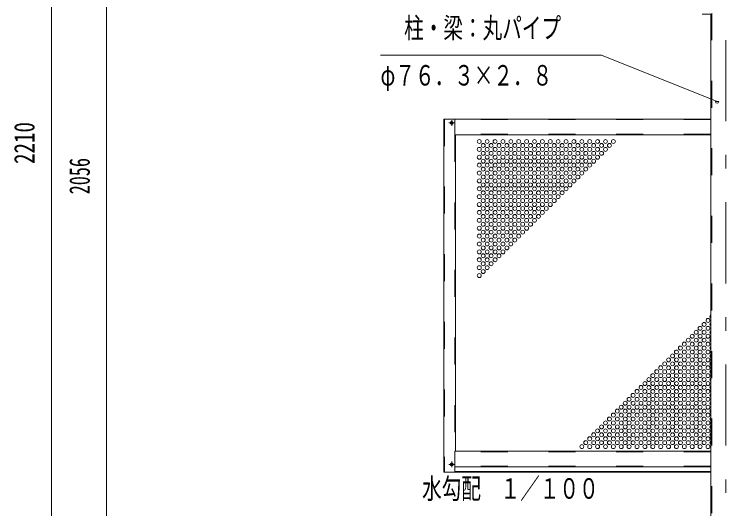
# Model space of a CAD drawing. Units: millimetres, scale not verified. Extents: x -37128 to 37128, y -29862 to 29862.
# Drawn here: x 17138 to 23453, y 16476 to 20867 of the extents above; entities that cross this region are included whole.
import ezdxf
from ezdxf.enums import TextEntityAlignment as Align

# ---------------------------------------------------------------- set-up
doc = ezdxf.new("R2010")
doc.units = ezdxf.units.MM
doc.header["$LTSCALE"] = 60
doc.linetypes.add('USER2', pattern=[10, 4, -6])
doc.linetypes.add('USER3', pattern=[24, 12, -5, 2, -5])
for name, color, linetype, lineweight in [('0-6_2-0BOLD', 7, 'Continuous', 18), ('0-7_2-1HIDDEN', 3, 'USER2', 18), ('0-8_2-2CENTER', 3, 'USER3', 18), ('0-9_2-4THIN', 4, 'Continuous', 18), ('0-A_2-5DIM', 3, 'Continuous', 18)]:
    doc.layers.add(name, color=color, linetype=linetype, lineweight=lineweight)
doc.styles.add('ＭＳ ゴシック', font='')
doc.styles.get('ＭＳ ゴシック').set_extended_font_data('MS Gothic')

msp = doc.modelspace()

# ---------------------------------------------------------------- linework, layer by layer
at = {"layer": '0-6_2-0BOLD'}
for p, q in [((23242.95, 20866.69), (23319.43, 20866.69)), ((23319.43, 20866.69), (23319.43, 14280.22)), ((20950.45, 19936.22), (20950.45, 16800.22)), ((23319.43, 19936.22), (20950.45, 19936.22)), ((21018.12, 19901.95), (21016.05, 19904.09)), ((21018.12, 19900.49), (21016.05, 19898.35)), ((21019.72, 19903.55), (21017.58, 19905.62)), ((21019.72, 19898.89), (21017.58, 19896.82)), ((21021.18, 19903.55), (21023.32, 19905.62)), ((21021.18, 19898.89), (21023.32, 19896.82)), ((21022.78, 19901.95), (21024.85, 19904.09)), ((21022.78, 19900.49), (21024.85, 19898.35)), ((21049.85, 19796.22), (21049.85, 19936.22)), ((23319.43, 19796.22), (21049.85, 19796.22)), ((21055.45, 19796.22), (21055.45, 16987.12)), ((21018.12, 16870.95), (21016.05, 16873.09)), ((21018.12, 16869.49), (21016.05, 16867.35)), ((21019.72, 16872.55), (21017.58, 16874.62)), ((21019.72, 16867.89), (21017.58, 16865.82)), ((21021.18, 16872.55), (21023.32, 16874.62)), ((21021.18, 16867.89), (21023.32, 16865.82)), ((21022.78, 16870.95), (21024.85, 16873.09)), ((21022.78, 16869.49), (21024.85, 16867.35)), ((23319.43, 16800.22), (20950.45, 16800.22)), ((23319.43, 16847.12), (21049.85, 16847.12)), ((23319.43, 16805.82), (21049.85, 16805.82))]:
    msp.add_line(p, q, dxfattribs=at)
msp.add_lwpolyline([(23319.43, 16987.12), (21049.85, 16987.12), (21049.85, 16800.22)], dxfattribs=at)
for centre in [(21020.45, 19901.22), (21020.45, 16870.22)]:
    msp.add_circle(centre, 12.39, dxfattribs=at)
for centre, radius, start, end in [((21020.45, 19901.22), 5.25, 123.11206, 146.88794), ((21020.45, 19901.22), 5.25, 213.11206, 236.88794), ((21017.36, 19901.22), 1.05, 315.99959, 44.00041), ((21020.45, 19904.31), 1.05, 225.99959, 314.00041), ((21020.45, 19898.13), 1.05, 45.99959, 134.00041), ((21023.54, 19901.22), 1.05, 135.99959, 224.00041), ((21020.45, 19901.22), 5.25, 33.11206, 56.88794), ((21020.45, 19901.22), 5.25, 303.11206, 326.88794), ((21020.45, 16870.22), 5.25, 123.11206, 146.88794), ((21020.45, 16870.22), 5.25, 213.11206, 236.88794), ((21017.36, 16870.22), 1.05, 315.99959, 44.00041), ((21020.45, 16873.31), 1.05, 225.99959, 314.00041), ((21020.45, 16867.13), 1.05, 45.99959, 134.00041), ((21023.54, 16870.22), 1.05, 135.99959, 224.00041), ((21020.45, 16870.22), 5.25, 33.11206, 56.88794), ((21020.45, 16870.22), 5.25, 303.11206, 326.88794)]:
    msp.add_arc(centre, radius, start, end, dxfattribs=at)
at = {"layer": '0-7_2-1HIDDEN'}
for p, q in [((23329.23, 20876.49), (23329.23, 14280.22)), ((20956.05, 19936.22), (20956.05, 16800.22)), ((23319.43, 19930.62), (21049.85, 19930.62)), ((23319.43, 19801.82), (21049.85, 19801.82)), ((21049.85, 19796.22), (21049.85, 16987.12)), ((23319.43, 16981.52), (21049.85, 16981.52)), ((23319.43, 16852.72), (21049.85, 16852.72))]:
    msp.add_line(p, q, dxfattribs=at)
at = {"layer": '0-8_2-2CENTER'}
for p, q in [((23452.95, 14156.84), (23452.95, 23330.92)), ((20995.67, 19901.22), (21045.23, 19901.22)), ((21020.45, 19926), (21020.45, 19876.44)), ((20995.67, 16870.22), (21045.23, 16870.22)), ((21020.45, 16895), (21020.45, 16845.44))]:
    msp.add_line(p, q, dxfattribs=at)
at = {"layer": '0-9_2-4THIN'}
for centre in [(21265.43, 19736.72), (21300.43, 19701.72), (21335.43, 19736.72), (21370.43, 19701.72), (21405.43, 19736.72), (21440.43, 19701.72), (21475.43, 19736.72), (21510.43, 19701.72), (21545.43, 19736.72), (21580.43, 19701.72), (21615.43, 19736.72), (21650.43, 19701.72), (21685.43, 19736.72), (21720.43, 19701.72), (21755.43, 19736.72), (21790.43, 19701.72), (21825.43, 19736.72), (21860.43, 19701.72), (21895.43, 19736.72), (21930.43, 19701.72), (21965.43, 19736.72), (22000.43, 19701.72), (22035.43, 19736.72), (22070.43, 19701.72), (22105.43, 19736.72), (22140.43, 19701.72), (22175.43, 19736.72), (22210.43, 19701.72), (22245.43, 19736.72), (22280.43, 19701.72), (22315.43, 19736.72), (22350.43, 19701.72), (22385.43, 19736.72), (22420.43, 19701.72), (22455.43, 19736.72), (21265.43, 19666.72), (21300.43, 19631.72), (21335.43, 19666.72), (21370.43, 19631.72), (21405.43, 19666.72), (21440.43, 19631.72), (21475.43, 19666.72), (21510.43, 19631.72), (21545.43, 19666.72), (21580.43, 19631.72), (21615.43, 19666.72), (21650.43, 19631.72), (21685.43, 19666.72), (21720.43, 19631.72), (21755.43, 19666.72), (21790.43, 19631.72), (21825.43, 19666.72), (21860.43, 19631.72), (21895.43, 19666.72), (21930.43, 19631.72), (21965.43, 19666.72), (22000.43, 19631.72), (22035.43, 19666.72), (22070.43, 19631.72), (22105.43, 19666.72), (22140.43, 19631.72), (22175.43, 19666.72), (22210.43, 19631.72), (22245.43, 19666.72), (22280.43, 19631.72), (22315.43, 19666.72), (22350.43, 19631.72), (22385.43, 19666.72), (21265.43, 19596.72), (21300.43, 19561.72), (21335.43, 19596.72), (21370.43, 19561.72), (21405.43, 19596.72), (21440.43, 19561.72), (21475.43, 19596.72), (21510.43, 19561.72), (21545.43, 19596.72), (21580.43, 19561.72), (21615.43, 19596.72), (21650.43, 19561.72), (21685.43, 19596.72), (21720.43, 19561.72), (21755.43, 19596.72), (21790.43, 19561.72), (21825.43, 19596.72), (21860.43, 19561.72), (21895.43, 19596.72), (21930.43, 19561.72), (21965.43, 19596.72), (22000.43, 19561.72), (22035.43, 19596.72), (22070.43, 19561.72), (22105.43, 19596.72), (22140.43, 19561.72), (22175.43, 19596.72), (22210.43, 19561.72), (22245.43, 19596.72), (22280.43, 19561.72), (22315.43, 19596.72), (21265.43, 19526.72), (21335.43, 19526.72), (21405.43, 19526.72), (21475.43, 19526.72), (21545.43, 19526.72), (21615.43, 19526.72), (21685.43, 19526.72), (21755.43, 19526.72), (21825.43, 19526.72), (21895.43, 19526.72), (21965.43, 19526.72), (22035.43, 19526.72), (22105.43, 19526.72), (22175.43, 19526.72), (22245.43, 19526.72), (21265.43, 19456.72), (21300.43, 19491.72), (21335.43, 19456.72), (21370.43, 19491.72), (21405.43, 19456.72), (21440.43, 19491.72), (21475.43, 19456.72), (21510.43, 19491.72), (21545.43, 19456.72), (21580.43, 19491.72), (21615.43, 19456.72), (21650.43, 19491.72), (21685.43, 19456.72), (21720.43, 19491.72), (21755.43, 19456.72), (21790.43, 19491.72), (21825.43, 19456.72), (21860.43, 19491.72), (21895.43, 19456.72), (21930.43, 19491.72), (21965.43, 19456.72), (22000.43, 19491.72), (22035.43, 19456.72), (22070.43, 19491.72), (22105.43, 19456.72), (22140.43, 19491.72), (22175.43, 19456.72), (22210.43, 19491.72), (21265.43, 19386.72), (21300.43, 19421.72), (21335.43, 19386.72), (21370.43, 19421.72), (21405.43, 19386.72), (21440.43, 19421.72), (21475.43, 19386.72), (21510.43, 19421.72), (21545.43, 19386.72), (21580.43, 19421.72), (21615.43, 19386.72), (21650.43, 19421.72), (21685.43, 19386.72), (21720.43, 19421.72), (21755.43, 19386.72), (21790.43, 19421.72), (21825.43, 19386.72), (21860.43, 19421.72), (21895.43, 19386.72), (21930.43, 19421.72), (21965.43, 19386.72), (22000.43, 19421.72), (22035.43, 19386.72), (22070.43, 19421.72), (22105.43, 19386.72), (22140.43, 19421.72), (21265.43, 19316.72), (21300.43, 19351.72), (21335.43, 19316.72), (21370.43, 19351.72), (21405.43, 19316.72), (21440.43, 19351.72), (21475.43, 19316.72), (21510.43, 19351.72), (21545.43, 19316.72), (21580.43, 19351.72), (21615.43, 19316.72), (21650.43, 19351.72), (21685.43, 19316.72), (21720.43, 19351.72), (21755.43, 19316.72), (21790.43, 19351.72), (21825.43, 19316.72), (21860.43, 19351.72), (21895.43, 19316.72), (21930.43, 19351.72), (21965.43, 19316.72), (22000.43, 19351.72), (22035.43, 19316.72), (22070.43, 19351.72), (21265.43, 19246.72), (21300.43, 19281.72), (21335.43, 19246.72), (21370.43, 19281.72), (21405.43, 19246.72), (21440.43, 19281.72), (21475.43, 19246.72), (21510.43, 19281.72), (21545.43, 19246.72), (21580.43, 19281.72), (21615.43, 19246.72), (21650.43, 19281.72), (21685.43, 19246.72), (21720.43, 19281.72), (21755.43, 19246.72), (21790.43, 19281.72), (21825.43, 19246.72), (21860.43, 19281.72), (21895.43, 19246.72), (21930.43, 19281.72), (21965.43, 19246.72), (22000.43, 19281.72), (21300.43, 19211.72), (21370.43, 19211.72), (21440.43, 19211.72), (21510.43, 19211.72), (21580.43, 19211.72), (21650.43, 19211.72), (21720.43, 19211.72), (21790.43, 19211.72), (21860.43, 19211.72), (21930.43, 19211.72), (21265.43, 19176.72), (21300.43, 19141.72), (21335.43, 19176.72), (21370.43, 19141.72), (21405.43, 19176.72), (21440.43, 19141.72), (21475.43, 19176.72), (21510.43, 19141.72), (21545.43, 19176.72), (21580.43, 19141.72), (21615.43, 19176.72), (21650.43, 19141.72), (21685.43, 19176.72), (21720.43, 19141.72), (21755.43, 19176.72), (21790.43, 19141.72), (21825.43, 19176.72), (21860.43, 19141.72), (21895.43, 19176.72), (21265.43, 19106.72), (21300.43, 19071.72), (21335.43, 19106.72), (21370.43, 19071.72), (21405.43, 19106.72), (21440.43, 19071.72), (21475.43, 19106.72), (21510.43, 19071.72), (21545.43, 19106.72), (21580.43, 19071.72), (21615.43, 19106.72), (21650.43, 19071.72), (21685.43, 19106.72), (21720.43, 19071.72), (21755.43, 19106.72), (21790.43, 19071.72), (21825.43, 19106.72), (21265.43, 19036.72), (21300.43, 19001.72), (21335.43, 19036.72), (21370.43, 19001.72), (21405.43, 19036.72), (21440.43, 19001.72), (21475.43, 19036.72), (21510.43, 19001.72), (21545.43, 19036.72), (21580.43, 19001.72), (21615.43, 19036.72), (21650.43, 19001.72), (21685.43, 19036.72), (21720.43, 19001.72), (21755.43, 19036.72), (21265.43, 18966.72), (21300.43, 18931.72), (21335.43, 18966.72), (21370.43, 18931.72), (21405.43, 18966.72), (21440.43, 18931.72), (21475.43, 18966.72), (21510.43, 18931.72), (21545.43, 18966.72), (21580.43, 18931.72), (21615.43, 18966.72), (21650.43, 18931.72), (21685.43, 18966.72), (21265.43, 18896.72), (21335.43, 18896.72), (21405.43, 18896.72), (21475.43, 18896.72), (21545.43, 18896.72), (21615.43, 18896.72), (21265.43, 18826.72), (21300.43, 18861.72), (21335.43, 18826.72), (21370.43, 18861.72), (21405.43, 18826.72), (21440.43, 18861.72), (21475.43, 18826.72), (21510.43, 18861.72), (21545.43, 18826.72), (21580.43, 18861.72), (21265.43, 18756.72), (21300.43, 18791.72), (21335.43, 18756.72), (21370.43, 18791.72), (21405.43, 18756.72), (21440.43, 18791.72), (21475.43, 18756.72), (21510.43, 18791.72), (21265.43, 18686.72), (21300.43, 18721.72), (21335.43, 18686.72), (21370.43, 18721.72), (21405.43, 18686.72), (21440.43, 18721.72), (21265.43, 18616.72), (21300.43, 18651.72), (21335.43, 18616.72), (21370.43, 18651.72), (21300.43, 18581.72), (21265.43, 18546.72), (23260.43, 18112.72), (23295.43, 18147.72), (23225.43, 18077.72), (23295.43, 18077.72), (23155.43, 18007.72), (23190.43, 18042.72), (23225.43, 18007.72), (23260.43, 18042.72), (23295.43, 18007.72), (23085.43, 17937.72), (23120.43, 17972.72), (23155.43, 17937.72), (23190.43, 17972.72), (23225.43, 17937.72), (23260.43, 17972.72), (23295.43, 17937.72), (23015.43, 17867.72), (23050.43, 17902.72), (23085.43, 17867.72), (23120.43, 17902.72), (23155.43, 17867.72), (23190.43, 17902.72), (23225.43, 17867.72), (23260.43, 17902.72), (23295.43, 17867.72), (22945.43, 17797.72), (22980.43, 17832.72), (23015.43, 17797.72), (23050.43, 17832.72), (23085.43, 17797.72), (23120.43, 17832.72), (23155.43, 17797.72), (23190.43, 17832.72), (23225.43, 17797.72), (23260.43, 17832.72), (23295.43, 17797.72), (22875.43, 17727.72), (22910.43, 17762.72), (22945.43, 17727.72), (22980.43, 17762.72), (23015.43, 17727.72), (23050.43, 17762.72), (23085.43, 17727.72), (23120.43, 17762.72), (23155.43, 17727.72), (23190.43, 17762.72), (23225.43, 17727.72), (23260.43, 17762.72), (23295.43, 17727.72), (22840.43, 17692.72), (22910.43, 17692.72), (22980.43, 17692.72), (23050.43, 17692.72), (23120.43, 17692.72), (23190.43, 17692.72), (23260.43, 17692.72), (22770.43, 17622.72), (22805.43, 17657.72), (22840.43, 17622.72), (22875.43, 17657.72), (22910.43, 17622.72), (22945.43, 17657.72), (22980.43, 17622.72), (23015.43, 17657.72), (23050.43, 17622.72), (23085.43, 17657.72), (23120.43, 17622.72), (23155.43, 17657.72), (23190.43, 17622.72), (23225.43, 17657.72), (23260.43, 17622.72), (23295.43, 17657.72), (22700.43, 17552.72), (22735.43, 17587.72), (22770.43, 17552.72), (22805.43, 17587.72), (22840.43, 17552.72), (22875.43, 17587.72), (22910.43, 17552.72), (22945.43, 17587.72), (22980.43, 17552.72), (23015.43, 17587.72), (23050.43, 17552.72), (23085.43, 17587.72), (23120.43, 17552.72), (23155.43, 17587.72), (23190.43, 17552.72), (23225.43, 17587.72), (23260.43, 17552.72), (23295.43, 17587.72), (22630.43, 17482.72), (22665.43, 17517.72), (22700.43, 17482.72), (22735.43, 17517.72), (22770.43, 17482.72), (22805.43, 17517.72), (22840.43, 17482.72), (22875.43, 17517.72), (22910.43, 17482.72), (22945.43, 17517.72), (22980.43, 17482.72), (23015.43, 17517.72), (23050.43, 17482.72), (23085.43, 17517.72), (23120.43, 17482.72), (23155.43, 17517.72), (23190.43, 17482.72), (23225.43, 17517.72), (23260.43, 17482.72), (23295.43, 17517.72), (22560.43, 17412.72), (22595.43, 17447.72), (22630.43, 17412.72), (22665.43, 17447.72), (22700.43, 17412.72), (22735.43, 17447.72), (22770.43, 17412.72), (22805.43, 17447.72), (22840.43, 17412.72), (22875.43, 17447.72), (22910.43, 17412.72), (22945.43, 17447.72), (22980.43, 17412.72), (23015.43, 17447.72), (23050.43, 17412.72), (23085.43, 17447.72), (23120.43, 17412.72), (23155.43, 17447.72), (23190.43, 17412.72), (23225.43, 17447.72), (23260.43, 17412.72), (23295.43, 17447.72), (22525.43, 17377.72), (22595.43, 17377.72), (22665.43, 17377.72), (22735.43, 17377.72), (22805.43, 17377.72), (22875.43, 17377.72), (22945.43, 17377.72), (23015.43, 17377.72), (23085.43, 17377.72), (23155.43, 17377.72), (23225.43, 17377.72), (23295.43, 17377.72), (22455.43, 17307.72), (22490.43, 17342.72), (22525.43, 17307.72), (22560.43, 17342.72), (22595.43, 17307.72), (22630.43, 17342.72), (22665.43, 17307.72), (22700.43, 17342.72), (22735.43, 17307.72), (22770.43, 17342.72), (22805.43, 17307.72), (22840.43, 17342.72), (22875.43, 17307.72), (22910.43, 17342.72), (22945.43, 17307.72), (22980.43, 17342.72), (23015.43, 17307.72), (23050.43, 17342.72), (23085.43, 17307.72), (23120.43, 17342.72), (23155.43, 17307.72), (23190.43, 17342.72), (23225.43, 17307.72), (23260.43, 17342.72), (23295.43, 17307.72), (22385.43, 17237.72), (22420.43, 17272.72), (22455.43, 17237.72), (22490.43, 17272.72), (22525.43, 17237.72), (22560.43, 17272.72), (22595.43, 17237.72), (22630.43, 17272.72), (22665.43, 17237.72), (22700.43, 17272.72), (22735.43, 17237.72), (22770.43, 17272.72), (22805.43, 17237.72), (22840.43, 17272.72), (22875.43, 17237.72), (22910.43, 17272.72), (22945.43, 17237.72), (22980.43, 17272.72), (23015.43, 17237.72), (23050.43, 17272.72), (23085.43, 17237.72), (23120.43, 17272.72), (23155.43, 17237.72), (23190.43, 17272.72), (23225.43, 17237.72), (23260.43, 17272.72), (23295.43, 17237.72), (22315.43, 17167.72), (22350.43, 17202.72), (22385.43, 17167.72), (22420.43, 17202.72), (22455.43, 17167.72), (22490.43, 17202.72), (22525.43, 17167.72), (22560.43, 17202.72), (22595.43, 17167.72), (22630.43, 17202.72), (22665.43, 17167.72), (22700.43, 17202.72), (22735.43, 17167.72), (22770.43, 17202.72), (22805.43, 17167.72), (22840.43, 17202.72), (22875.43, 17167.72), (22910.43, 17202.72), (22945.43, 17167.72), (22980.43, 17202.72), (23015.43, 17167.72), (23050.43, 17202.72), (23085.43, 17167.72), (23120.43, 17202.72), (23155.43, 17167.72), (23190.43, 17202.72), (23225.43, 17167.72), (23260.43, 17202.72), (23295.43, 17167.72), (22245.43, 17097.72), (22280.43, 17132.72), (22315.43, 17097.72), (22350.43, 17132.72), (22385.43, 17097.72), (22420.43, 17132.72), (22455.43, 17097.72), (22490.43, 17132.72), (22525.43, 17097.72), (22560.43, 17132.72), (22595.43, 17097.72), (22630.43, 17132.72), (22665.43, 17097.72), (22700.43, 17132.72), (22735.43, 17097.72), (22770.43, 17132.72), (22805.43, 17097.72), (22840.43, 17132.72), (22875.43, 17097.72), (22910.43, 17132.72), (22945.43, 17097.72), (22980.43, 17132.72), (23015.43, 17097.72), (23050.43, 17132.72), (23085.43, 17097.72), (23120.43, 17132.72), (23155.43, 17097.72), (23190.43, 17132.72), (23225.43, 17097.72), (23260.43, 17132.72), (23295.43, 17097.72), (22210.43, 17062.72), (22280.43, 17062.72), (22350.43, 17062.72), (22420.43, 17062.72), (22490.43, 17062.72), (22560.43, 17062.72), (22630.43, 17062.72), (22700.43, 17062.72), (22770.43, 17062.72), (22840.43, 17062.72), (22910.43, 17062.72), (22980.43, 17062.72), (23050.43, 17062.72), (23120.43, 17062.72), (23190.43, 17062.72), (23260.43, 17062.72), (22175.43, 17027.72), (22245.43, 17027.72), (22315.43, 17027.72), (22385.43, 17027.72), (22455.43, 17027.72), (22525.43, 17027.72), (22595.43, 17027.72), (22665.43, 17027.72), (22735.43, 17027.72), (22805.43, 17027.72), (22875.43, 17027.72), (22945.43, 17027.72), (23015.43, 17027.72), (23085.43, 17027.72), (23155.43, 17027.72), (23225.43, 17027.72), (23295.43, 17027.72)]:
    msp.add_circle(centre, 17.5, dxfattribs=at)
for centre in [(23330.43, 18182.72), (23330.43, 18112.72), (23330.43, 18042.72), (23330.43, 17972.72), (23330.43, 17902.72), (23330.43, 17832.72), (23330.43, 17762.72), (23330.43, 17692.72), (23330.43, 17622.72), (23330.43, 17552.72), (23330.43, 17482.72), (23330.43, 17412.72), (23330.43, 17342.72), (23330.43, 17272.72), (23330.43, 17202.72), (23330.43, 17132.72), (23330.43, 17062.72)]:
    msp.add_arc(centre, 17.5, 128.939, 231.061, dxfattribs=at)
at = {"layer": '0-A_2-5DIM'}
for p, q in [((17467.93, 13832.23), (17467.93, 23730.22)), ((17957.93, 23730.22), (17957.93, 14420.23)), ((20388.65, 20503.78), (22348.65, 20503.78)), ((22348.65, 20503.78), (23375.93, 20090.79)), ((23389.93, 20090.79), (23361.93, 20090.79))]:
    msp.add_line(p, q, dxfattribs=at)
msp.add_arc((23375.93, 20090.79), 14, 180, 0, dxfattribs=at)

# ---------------------------------------------------------------- texts
at = {"layer": '0-A_2-5DIM', "color": 7, "style": 'ＭＳ ゴシック', "width": 0.7}
for s, p in [('柱・梁：丸パイプ', (20598.65, 20598.65)), ('φ７６．３×２．８', (20388.65, 20178.65)), ('水勾配\u3000１／１００', (20757.94, 16510.09))]:
    msp.add_text(s, height=182.3, dxfattribs=at).set_placement(p, align=Align.BOTTOM_LEFT)
at = {"layer": '0-A_2-5DIM', "color": 7, "style": 'ＭＳ ゴシック'}
for s, width, p in [('2210', 0.75, (17373.07, 19537.22)), ('2056', 0.65, (17863.06, 19267.72))]:
    msp.add_text(s, height=182.3, rotation=90, dxfattribs=dict(at, width=width)).set_placement(p, align=Align.BOTTOM_LEFT)

doc.saveas('drawing.dxf')
